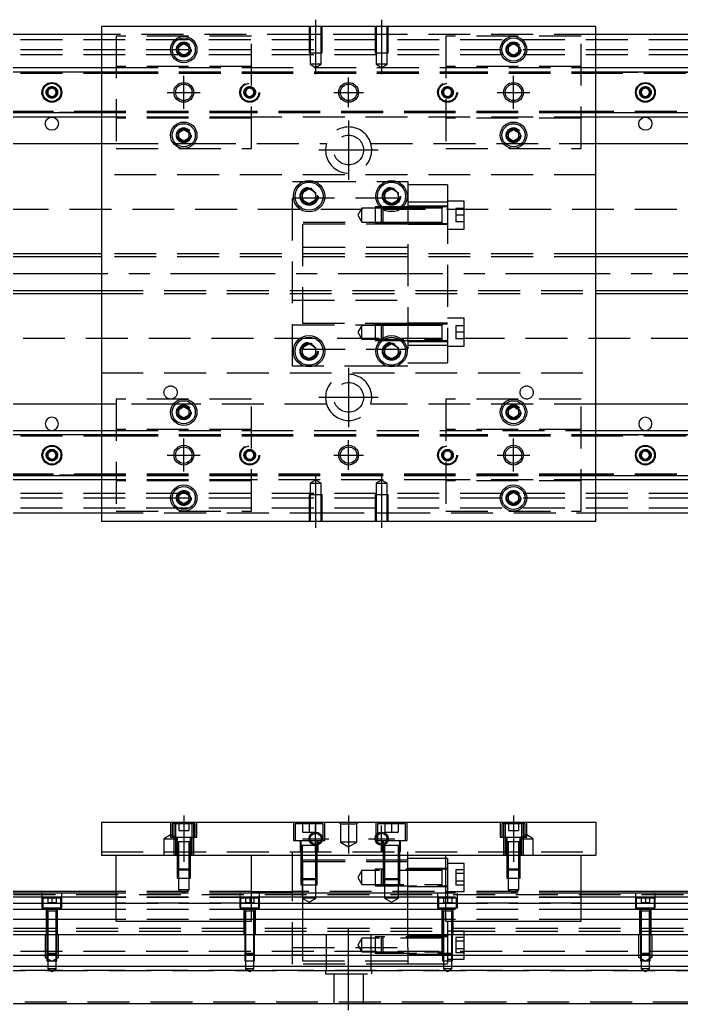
# Model space of a CAD drawing. Extents: x -10 to 776, y -245 to 77.
# Drawn here: x 190.3 to 390.9, y -223.3 to 77 of the extents above; entities that cross this region are included whole.
import ezdxf

# ---------------------------------------------------------------- set-up
doc = ezdxf.new("R2010")
doc.units = 0
doc.linetypes.add('CENTER', pattern=[50.8, 31.75, -6.35, 6.35, -6.35])
doc.linetypes.add('DASHED', pattern=[19.05, 12.7, -6.35])
doc.layers.get('0').update_dxf_attribs({"linetype": 'CONTINUOUS'})
doc.layers.add('CENTER', color=1, linetype='CENTER')

msp = doc.modelspace()

# ---------------------------------------------------------------- linework, layer by layer
at = {"color": 7, "linetype": 'CONTINUOUS'}
for p, q in [((215, 72.5), (0, 72.5)), ((365, 75), (215, 75)), ((215, 75), (215, -75)), ((365, -75), (365, 75)), ((580, 72.5), (365, 72.5)), ((238.5, 68.866026), (240, 69.73205)), ((240, 69.73205), (241.5, 68.866026)), ((338.5, 68.866026), (340, 69.73205)), ((340, 69.73205), (341.5, 68.866026)), ((238.5, 67.133974), (238.5, 68.866026)), ((240, 66.26795), (238.5, 67.133974)), ((241.5, 67.133974), (240, 66.26795)), ((241.5, 68.866026), (241.5, 67.133974)), ((338.5, 67.133974), (338.5, 68.866026)), ((340, 66.26795), (338.5, 67.133974)), ((341.5, 67.133974), (340, 66.26795)), ((341.5, 68.866026), (341.5, 67.133974)), ((0, 62.5), (215, 62.5)), ((0, 61.247728), (215, 61.247728)), ((365, 62.5), (580, 62.5)), ((365, 61.247728), (580, 61.247728)), ((198.75, 55.721688), (200, 56.443376)), ((198.75, 54.278312), (198.75, 55.721688)), ((200, 53.556624), (198.75, 54.278312)), ((200, 56.443376), (201.25, 55.721688)), ((201.25, 54.278312), (200, 53.556624)), ((201.25, 55.721688), (201.25, 54.278312)), ((378.75, 55.721688), (380, 56.443376)), ((378.75, 54.278312), (378.75, 55.721688)), ((380, 53.556624), (378.75, 54.278312)), ((380, 56.443376), (381.25, 55.721688)), ((381.25, 54.278312), (380, 53.556624)), ((381.25, 55.721688), (381.25, 54.278312)), ((215, 48.752272), (0, 48.752272)), ((580, 48.752272), (365, 48.752272)), ((215, 47.5), (0, 47.5)), ((580, 47.5), (365, 47.5)), ((238.5, 42.866026), (240, 43.73205)), ((238.5, 41.133974), (238.5, 42.866026)), ((240, 43.73205), (241.5, 42.866026)), ((241.5, 42.866026), (241.5, 41.133974)), ((338.5, 42.866026), (340, 43.73205)), ((338.5, 41.133974), (338.5, 42.866026)), ((340, 43.73205), (341.5, 42.866026)), ((341.5, 42.866026), (341.5, 41.133974)), ((176.708204, 39.5), (215, 39.5)), ((240, 40.26795), (238.5, 41.133974)), ((241.5, 41.133974), (240, 40.26795)), ((340, 40.26795), (338.5, 41.133974)), ((341.5, 41.133974), (340, 40.26795)), ((365, 39.5), (403.291796, 39.5)), ((276, 24.6547), (278, 25.809402)), ((276, 22.3453), (276, 24.6547)), ((278, 25.809402), (280, 24.6547)), ((280, 24.6547), (280, 22.3453)), ((301, 24.6547), (303, 25.809402)), ((301, 22.3453), (301, 24.6547)), ((303, 25.809402), (305, 24.6547)), ((305, 24.6547), (305, 22.3453)), ((278, 21.190598), (276, 22.3453)), ((280, 22.3453), (278, 21.190598)), ((303, 21.190598), (301, 22.3453)), ((305, 22.3453), (303, 21.190598)), ((215, 6), (60.5, 6)), ((530, 6), (365, 6)), ((60.5, -6), (215, -6)), ((365, -6), (530, -6)), ((276, -22.3453), (278, -21.190598)), ((276, -24.6547), (276, -22.3453)), ((278, -21.190598), (280, -22.3453)), ((280, -22.3453), (280, -24.6547)), ((301, -22.3453), (303, -21.190598)), ((301, -24.6547), (301, -22.3453)), ((303, -21.190598), (305, -22.3453)), ((305, -22.3453), (305, -24.6547)), ((278, -25.809402), (276, -24.6547)), ((280, -24.6547), (278, -25.809402)), ((303, -25.809402), (301, -24.6547)), ((305, -24.6547), (303, -25.809402)), ((215, -39.5), (176.708204, -39.5)), ((238.5, -41.133974), (240, -40.26795)), ((238.5, -42.866026), (238.5, -41.133974)), ((240, -40.26795), (241.5, -41.133974)), ((241.5, -41.133974), (241.5, -42.866026)), ((338.5, -41.133974), (340, -40.26795)), ((338.5, -42.866026), (338.5, -41.133974)), ((340, -40.26795), (341.5, -41.133974)), ((341.5, -41.133974), (341.5, -42.866026)), ((403.291796, -39.5), (365, -39.5)), ((240, -43.73205), (238.5, -42.866026)), ((241.5, -42.866026), (240, -43.73205)), ((340, -43.73205), (338.5, -42.866026)), ((341.5, -42.866026), (340, -43.73205)), ((0, -47.5), (215, -47.5)), ((365, -47.5), (580, -47.5)), ((0, -48.752272), (215, -48.752272)), ((365, -48.752272), (580, -48.752272)), ((198.75, -54.278312), (200, -53.556624)), ((200, -53.556624), (201.25, -54.278312)), ((378.75, -54.278312), (380, -53.556624)), ((380, -53.556624), (381.25, -54.278312)), ((198.75, -55.721688), (198.75, -54.278312)), ((200, -56.443376), (198.75, -55.721688)), ((201.25, -55.721688), (200, -56.443376)), ((201.25, -54.278312), (201.25, -55.721688)), ((378.75, -55.721688), (378.75, -54.278312)), ((380, -56.443376), (378.75, -55.721688)), ((381.25, -55.721688), (380, -56.443376)), ((381.25, -54.278312), (381.25, -55.721688)), ((215, -61.247728), (0, -61.247728)), ((215, -62.5), (0, -62.5)), ((580, -61.247728), (365, -61.247728)), ((580, -62.5), (365, -62.5)), ((238.5, -67.133974), (240, -66.26795)), ((238.5, -68.866026), (238.5, -67.133974)), ((240, -69.73205), (238.5, -68.866026)), ((240, -66.26795), (241.5, -67.133974)), ((241.5, -68.866026), (240, -69.73205)), ((241.5, -67.133974), (241.5, -68.866026)), ((338.5, -67.133974), (340, -66.26795)), ((338.5, -68.866026), (338.5, -67.133974)), ((340, -69.73205), (338.5, -68.866026)), ((340, -66.26795), (341.5, -67.133974)), ((341.5, -68.866026), (340, -69.73205)), ((341.5, -67.133974), (341.5, -68.866026)), ((0, -72.5), (215, -72.5)), ((215, -75), (365, -75)), ((365, -72.5), (580, -72.5)), ((215, -166.31), (215, -176.31)), ((215, -166.31), (365, -166.31)), ((365, -166.31), (365, -176.31)), ((215, -176.31), (365, -176.31)), ((219.5, -196.31), (219.5, -176.31)), ((260.5, -196.31), (260.5, -176.31)), ((273, -187.81), (273, -176.31)), ((308, -187.81), (308, -176.31)), ((319.5, -196.31), (319.5, -176.31)), ((360.5, -196.31), (360.5, -176.31)), ((319.5, -177.31), (308, -177.31)), ((219.5, -187.81), (0, -187.81)), ((219.5, -189.062272), (0, -189.062272)), ((219.5, -187.31), (60.5, -187.31)), ((260.5, -187.31), (273, -187.31)), ((319.5, -187.81), (260.5, -187.81)), ((319.5, -189.062272), (260.5, -189.062272)), ((530.005, -187.31), (360.5, -187.31)), ((580, -187.81), (360.5, -187.81)), ((580, -189.062272), (360.5, -189.062272)), ((0, -190.83668), (219.5, -190.83668)), ((260.5, -190.83668), (319.5, -190.83668)), ((360.5, -190.83668), (580, -190.83668)), ((219.5, -192.733076), (0, -192.733076)), ((319.5, -192.733076), (260.5, -192.733076)), ((580, -192.733076), (360.5, -192.733076)), ((219.5, -195.787372), (0, -195.787372)), ((219.5, -196.31), (260.5, -196.31)), ((319.5, -195.787372), (260.5, -195.787372)), ((319.5, -196.31), (360.5, -196.31)), ((580, -195.787372), (360.5, -195.787372)), ((0, -200.31), (580, -200.31)), ((0, -206.61), (580, -206.61)), ((0, -210.01), (580, -210.01)), ((0, -221.31), (580, -221.31))]:
    msp.add_line(p, q, dxfattribs=at)
at = {"color": 3, "linetype": 'DASHED'}
for p, q in [((278.000006, 72.5), (215, 72.5)), ((278.000006, 75), (278.000006, 67)), ((281.999994, 72.5), (278.000006, 72.5)), ((278.35, 75), (278.35, 67)), ((281.65, 67), (281.65, 75)), ((281.999994, 67), (281.999994, 75)), ((298.000006, 72.5), (281.999994, 72.5)), ((298.000006, 75), (298.000006, 67)), ((301.999994, 72.5), (298.000006, 72.5)), ((298.35, 75), (298.35, 67)), ((301.65, 67), (301.65, 75)), ((301.999994, 67), (301.999994, 75)), ((365, 72.5), (301.999994, 72.5)), ((0, 71), (580, 71)), ((260.5, 72), (219.5, 72)), ((219.5, 72), (219.5, 38)), ((260.5, 38), (260.5, 72)), ((360.5, 72), (319.5, 72)), ((319.5, 72), (319.5, 38)), ((360.5, 38), (360.5, 72)), ((0, 68), (580, 68)), ((0, 66.5), (580, 66.5)), ((241.973226, 68.326156), (242, 68)), ((278.000006, 67), (281.999994, 67)), ((278.35, 67), (278.35, 63.5)), ((281.65, 63.5), (281.65, 67)), ((298.000006, 67), (301.999994, 67)), ((298.35, 67), (298.35, 63.5)), ((301.65, 63.5), (301.65, 67)), ((338, 68), (338.023172, 68.30356)), ((281.65, 63.5), (278.35, 63.5)), ((278.35, 63.5), (280, 62.547372)), ((280, 62.547372), (281.65, 63.5)), ((301.65, 63.5), (298.35, 63.5)), ((298.35, 63.5), (300, 62.547372)), ((300, 62.547372), (301.65, 63.5)), ((0, 61.1147), (215, 61.1147)), ((0, 61.1), (219.5, 61.1)), ((0, 60.8), (219.5, 60.8)), ((215, 62.5), (219.5, 62.5)), ((215, 61.247728), (219.5, 61.247728)), ((215, 61.1147), (219.5, 61.1147)), ((260.5, 62.8), (219.5, 62.8)), ((219.5, 62.5), (260.5, 62.5)), ((219.5, 61.247728), (260.5, 61.247728)), ((219.5, 61.1147), (260.5, 61.1147)), ((219.5, 61.1), (260.5, 61.1)), ((219.5, 60.8), (260.5, 60.8)), ((260.5, 62.5), (319.5, 62.5)), ((260.5, 61.247728), (319.5, 61.247728)), ((260.5, 61.1147), (319.5, 61.1147)), ((260.5, 61.1), (319.5, 61.1)), ((260.5, 60.8), (319.5, 60.8)), ((360.5, 62.8), (319.5, 62.8)), ((319.5, 62.5), (365, 62.5)), ((319.5, 61.247728), (360.5, 61.247728)), ((319.5, 61.1147), (360.5, 61.1147)), ((319.5, 61.1), (360.5, 61.1)), ((319.5, 60.8), (360.5, 60.8)), ((360.5, 61.247728), (365, 61.247728)), ((360.5, 61.1147), (365, 61.1147)), ((360.5, 61.1), (580, 61.1)), ((360.5, 60.8), (580, 60.8)), ((365, 61.1147), (580, 61.1147)), ((201.477374, 55.25955), (201.5, 55)), ((258.75, 55.721688), (260, 56.443376)), ((258.75, 54.278312), (258.75, 55.721688)), ((260, 53.556624), (258.75, 54.278312)), ((260, 56.443376), (261.25, 55.721688)), ((261.25, 54.278312), (260, 53.556624)), ((261.25, 55.721688), (261.25, 54.278312)), ((261.477374, 55.25955), (261.5, 55)), ((318.75, 55.721688), (320, 56.443376)), ((318.75, 54.278312), (318.75, 55.721688)), ((320, 53.556624), (318.75, 54.278312)), ((320, 56.443376), (321.25, 55.721688)), ((321.25, 54.278312), (320, 53.556624)), ((321.25, 55.721688), (321.25, 54.278312)), ((321.477374, 55.25955), (321.5, 55)), ((381.477374, 55.25955), (381.5, 55)), ((219.5, 49.2), (0, 49.2)), ((219.5, 48.9), (0, 48.9)), ((215, 48.8853), (0, 48.8853)), ((219.5, 48.8853), (215, 48.8853)), ((219.5, 48.752272), (215, 48.752272)), ((260.5, 49.2), (219.5, 49.2)), ((260.5, 48.9), (219.5, 48.9)), ((260.5, 48.8853), (219.5, 48.8853)), ((260.5, 48.752272), (219.5, 48.752272)), ((319.5, 49.2), (260.5, 49.2)), ((319.5, 48.9), (260.5, 48.9)), ((319.5, 48.8853), (260.5, 48.8853)), ((319.5, 48.752272), (260.5, 48.752272)), ((360.5, 49.2), (319.5, 49.2)), ((360.5, 48.9), (319.5, 48.9)), ((360.5, 48.8853), (319.5, 48.8853)), ((360.5, 48.752272), (319.5, 48.752272)), ((580, 49.2), (360.5, 49.2)), ((580, 48.9), (360.5, 48.9)), ((365, 48.8853), (360.5, 48.8853)), ((365, 48.752272), (360.5, 48.752272)), ((580, 48.8853), (365, 48.8853)), ((219.5, 47.5), (215, 47.5)), ((260.5, 47.5), (219.5, 47.5)), ((260.5, 47.2), (219.5, 47.2)), ((365, 47.5), (260.5, 47.5)), ((360.5, 47.2), (319.5, 47.2)), ((238, 42), (238.030168, 42.346066)), ((338, 42), (338.030168, 42.346066)), ((215, 39.5), (219.5, 39.5)), ((219.5, 39.5), (236.877502, 39.5)), ((236.877502, 39.5), (237.55051, 39.5)), ((237.55051, 39.5), (242.44949, 39.5)), ((242.44949, 39.5), (243.122498, 39.5)), ((243.122498, 39.5), (283.291796, 39.5)), ((296.708204, 39.5), (365, 39.5)), ((336.877502, 39.5), (337.55051, 39.5)), ((337.55051, 39.5), (342.44949, 39.5)), ((342.44949, 39.5), (343.122498, 39.5)), ((219.5, 38), (260.5, 38)), ((319.5, 38), (360.5, 38)), ((365, 30), (215, 30)), ((273, 28), (276.47931, 28)), ((273, -28), (273, 28)), ((276.47931, 28), (279.52069, 28)), ((279.52069, 28), (301.47931, 28)), ((301.47931, 28), (304.52069, 28)), ((304.52069, 28), (308, 28)), ((308, 28), (308, -28)), ((320, 27), (308, 27)), ((320, 27), (320, 21.748564)), ((273, 23), (308, 23)), ((280.483582, 23.786038), (280.5, 23.5)), ((300.5, 23.5), (300.518502, 23.803588)), ((320, 21.748564), (308, 21.748564)), ((325, 22.00352), (320, 22.00352)), ((320, 21.748564), (320, -21.748564)), ((325, 13.50352), (325, 22.00352)), ((580, 19.5), (76.969694, 19.5)), ((294, 19.85352), (292.787564, 17.75352)), ((294, 15.65352), (294, 19.85352)), ((298, 19.85352), (294, 19.85352)), ((298, 20.253516), (298, 15.253526)), ((299.532604, 20.253516), (298, 20.253516)), ((300, 19.85352), (298, 19.85352)), ((300.25722, 20.253516), (299.532604, 20.253516)), ((300.33547, 20.18899), (300, 19.85352)), ((300, 19.81727), (300, 19.85352)), ((300.816954, 19.85352), (300, 19.85352)), ((300, 15.65352), (300, 19.81727)), ((300.4, 20.253518), (300.25722, 20.253516)), ((300.4, 20.25352), (300.33547, 20.18899)), ((300.4, 20.25352), (300.4, 20.13808)), ((305.742786, 20.25352), (300.4, 20.25352)), ((305.74278, 20.253516), (300.4, 20.253518)), ((300.4, 20.13808), (300.4, 19.524764)), ((300.4, 19.524764), (300.4, 15.25352)), ((305.183046, 19.85352), (300.816954, 19.85352)), ((306.04396, 19.85352), (305.183046, 19.85352)), ((306.467402, 20.25352), (305.742786, 20.25352)), ((308, 19.85352), (306.04396, 19.85352)), ((308, 20.253516), (306.467396, 20.253516)), ((308, 20.25352), (306.467402, 20.25352)), ((320, 20.50352), (308, 20.50352)), ((318.405, 20.25352), (308, 20.25352)), ((318.4, 19.85352), (308, 19.85352)), ((320, 20.25352), (318.395, 20.25352)), ((318.4, 15.253516), (318.4, 20.253526)), ((318.4, 19.85352), (318.4, 20.253526)), ((318.4, 15.253516), (318.4, 20.253526)), ((318.4, 19.996122), (318.4, 20.25352)), ((318.4, 20.25352), (318.4, 19.996072)), ((318.4, 15.51097), (318.4, 19.996122)), ((318.4, 15.65352), (318.4, 19.85352)), ((322.5, 19.75352), (322.5, 17.75352)), ((325, 19.75352), (322.5, 19.75352)), ((308, 15.5), (273, 15.5)), ((292.787564, 17.75352), (294, 15.65352)), ((294, 15.65352), (298, 15.65352)), ((298, 15.65352), (300, 15.65352)), ((298, 15.253526), (300.4, 15.253524)), ((300, 15.65352), (308, 15.65352)), ((300, 15.65352), (300.4, 15.25352)), ((300.4, 15.25352), (308, 15.25352)), ((308, 15.65352), (318.4, 15.65352)), ((308, 15.25352), (318.405, 15.25352)), ((318.395, 15.25352), (320, 15.25352)), ((318.4, 15.253516), (318.4, 15.65352)), ((318.4, 15.510988), (318.4, 15.25352)), ((318.4, 15.25352), (318.4, 15.51097)), ((322.5, 17.75352), (322.5, 15.75352)), ((325, 17.75352), (322.5, 17.75352)), ((325, 15.75352), (322.5, 15.75352)), ((276, 15), (276, -15)), ((308, 15), (276, 15)), ((308, 15.00352), (320, 15.00352)), ((320, 13.50352), (325, 13.50352)), ((308, 8), (273, 8)), ((365, 6), (215, 6)), ((365, 5.125), (215, 5.125)), ((215, -5.125), (365, -5.125)), ((215, -6), (365, -6)), ((273, -8), (308, -8)), ((276, -15), (308, -15)), ((320, -15.00352), (308, -15.00352)), ((325, -13.50352), (320, -13.50352)), ((325, -22.00352), (325, -13.50352)), ((273, -15.5), (308, -15.5)), ((294, -15.65352), (292.787564, -17.75352)), ((292.787564, -17.75352), (294, -19.85352)), ((294, -19.85352), (294, -15.65352)), ((298, -15.65352), (294, -15.65352)), ((298, -15.253526), (298, -20.253516)), ((300.399994, -15.253526), (298, -15.253526)), ((300, -15.65352), (298, -15.65352)), ((300.4, -15.25352), (300, -15.65352)), ((300, -19.85352), (300, -15.65352)), ((308, -15.65352), (300, -15.65352)), ((308, -15.253526), (300.399994, -15.253526)), ((300.4, -15.25352), (300.4, -19.524764)), ((308, -15.25352), (300.4, -15.25352)), ((318.405, -15.25352), (308, -15.25352)), ((318.4, -15.65352), (308, -15.65352)), ((320, -15.25352), (318.395, -15.25352)), ((318.4, -20.253526), (318.4, -15.253516)), ((318.4, -20.25267), (318.4, -15.253516)), ((318.4, -15.51092), (318.4, -15.25352)), ((318.4, -15.25352), (318.4, -15.51097)), ((318.4, -19.996072), (318.4, -15.51092)), ((322.5, -15.75352), (322.5, -17.75352)), ((325, -15.75352), (322.5, -15.75352)), ((322.5, -17.75352), (322.5, -19.75352)), ((325, -17.75352), (322.5, -17.75352)), ((76.969694, -19.5), (580, -19.5)), ((294, -19.85352), (318.4, -19.85352)), ((298, -20.253516), (299.532604, -20.253516)), ((299.532604, -20.253516), (300.25722, -20.253516)), ((300, -19.85352), (300.33547, -20.18899)), ((300.25722, -20.253516), (300.399994, -20.253516)), ((300.33547, -20.18899), (300.4, -20.25352)), ((300.4, -19.524764), (300.4, -20.13808)), ((300.4, -20.13808), (300.4, -20.25352)), ((300.4, -20.25352), (305.742786, -20.25352)), ((305.742786, -20.25352), (306.467402, -20.25352)), ((306.467396, -20.253516), (308, -20.253516)), ((306.467402, -20.25352), (308, -20.25352)), ((308, -20.25352), (318.405, -20.25352)), ((308, -20.50352), (320, -20.50352)), ((318.395, -20.25352), (320, -20.25352)), ((318.4, -19.996054), (318.4, -20.25352)), ((318.4, -20.25352), (318.4, -19.996072)), ((318.4, -20.253526), (318.4, -20.25267)), ((325, -19.75352), (322.5, -19.75352)), ((308, -23), (273, -23)), ((275.5, -23.5), (275.518502, -23.196412)), ((305.483582, -23.213962), (305.5, -23.5)), ((320, -21.748564), (308, -21.748564)), ((320, -21.748564), (308, -21.748564)), ((320, -21.748564), (320, -27)), ((320, -22.00352), (325, -22.00352)), ((308, -27), (320, -27)), ((215, -30), (365, -30)), ((276.47931, -28), (273, -28)), ((279.52069, -28), (276.47931, -28)), ((301.47931, -28), (279.52069, -28)), ((304.52069, -28), (301.47931, -28)), ((308, -28), (304.52069, -28)), ((219.5, -38), (219.5, -72)), ((260.5, -38), (219.5, -38)), ((260.5, -72), (260.5, -38)), ((360.5, -38), (319.5, -38)), ((319.5, -38), (319.5, -72)), ((360.5, -72), (360.5, -38)), ((219.5, -39.5), (215, -39.5)), ((236.877502, -39.5), (219.5, -39.5)), ((237.55051, -39.5), (236.877502, -39.5)), ((242.44949, -39.5), (237.55051, -39.5)), ((238, -42), (238.030168, -41.653934)), ((243.122498, -39.5), (242.44949, -39.5)), ((283.291796, -39.5), (243.122498, -39.5)), ((365, -39.5), (296.708204, -39.5)), ((341.973226, -41.673844), (342, -42)), ((215, -47.5), (219.5, -47.5)), ((260.5, -47.2), (219.5, -47.2)), ((219.5, -47.5), (260.5, -47.5)), ((260.5, -47.5), (365, -47.5)), ((360.5, -47.2), (319.5, -47.2)), ((0, -48.8853), (215, -48.8853)), ((0, -48.9), (219.5, -48.9)), ((0, -49.2), (219.5, -49.2)), ((215, -48.752272), (219.5, -48.752272)), ((215, -48.8853), (219.5, -48.8853)), ((219.5, -48.752272), (260.5, -48.752272)), ((219.5, -48.8853), (260.5, -48.8853)), ((219.5, -48.9), (260.5, -48.9)), ((219.5, -49.2), (260.5, -49.2)), ((260.5, -48.752272), (319.5, -48.752272)), ((260.5, -48.8853), (319.5, -48.8853)), ((260.5, -48.9), (319.5, -48.9)), ((260.5, -49.2), (319.5, -49.2)), ((319.5, -48.752272), (360.5, -48.752272)), ((319.5, -48.8853), (360.5, -48.8853)), ((319.5, -48.9), (360.5, -48.9)), ((319.5, -49.2), (360.5, -49.2)), ((360.5, -48.752272), (365, -48.752272)), ((360.5, -48.8853), (365, -48.8853)), ((360.5, -48.9), (580, -48.9)), ((360.5, -49.2), (580, -49.2)), ((365, -48.8853), (580, -48.8853)), ((260, -53.556624), (258.75, -54.278312)), ((261.25, -54.278312), (260, -53.556624)), ((320, -53.556624), (318.75, -54.278312)), ((321.25, -54.278312), (320, -53.556624)), ((201.477374, -54.74045), (201.5, -55)), ((258.75, -54.278312), (258.75, -55.721688)), ((258.75, -55.721688), (260, -56.443376)), ((260, -56.443376), (261.25, -55.721688)), ((261.25, -55.721688), (261.25, -54.278312)), ((261.477374, -55.25955), (261.5, -55)), ((318.75, -54.278312), (318.75, -55.721688)), ((318.75, -55.721688), (320, -56.443376)), ((320, -56.443376), (321.25, -55.721688)), ((321.25, -55.721688), (321.25, -54.278312)), ((321.477374, -55.25955), (321.5, -55)), ((381.477374, -54.74045), (381.5, -55)), ((219.5, -60.8), (0, -60.8)), ((219.5, -61.1), (0, -61.1)), ((215, -61.1147), (0, -61.1147)), ((219.5, -61.1147), (215, -61.1147)), ((219.5, -61.247728), (215, -61.247728)), ((219.5, -62.5), (215, -62.5)), ((260.5, -60.8), (219.5, -60.8)), ((260.5, -61.1), (219.5, -61.1)), ((260.5, -61.1147), (219.5, -61.1147)), ((260.5, -61.247728), (219.5, -61.247728)), ((260.5, -62.5), (219.5, -62.5)), ((260.5, -62.8), (219.5, -62.8)), ((319.5, -60.8), (260.5, -60.8)), ((319.5, -61.1), (260.5, -61.1)), ((319.5, -61.1147), (260.5, -61.1147)), ((319.5, -61.247728), (260.5, -61.247728)), ((319.5, -62.5), (260.5, -62.5)), ((280, -62.547372), (278.35, -63.5)), ((281.65, -63.5), (280, -62.547372)), ((300, -62.547372), (298.35, -63.5)), ((301.65, -63.5), (300, -62.547372)), ((360.5, -60.8), (319.5, -60.8)), ((360.5, -61.1), (319.5, -61.1)), ((360.5, -61.1147), (319.5, -61.1147)), ((360.5, -61.247728), (319.5, -61.247728)), ((365, -62.5), (319.5, -62.5)), ((360.5, -62.8), (319.5, -62.8)), ((580, -60.8), (360.5, -60.8)), ((580, -61.1), (360.5, -61.1)), ((365, -61.1147), (360.5, -61.1147)), ((365, -61.247728), (360.5, -61.247728)), ((580, -61.1147), (365, -61.1147)), ((278.35, -63.5), (280, -63.5)), ((278.35, -63.5), (278.35, -67)), ((280, -63.5), (281.65, -63.5)), ((281.65, -67), (281.65, -63.5)), ((298.35, -63.5), (300, -63.5)), ((298.35, -63.5), (298.35, -67)), ((300, -63.5), (301.65, -63.5)), ((301.65, -67), (301.65, -63.5)), ((0, -66.5), (580, -66.5)), ((0, -68), (580, -68)), ((238, -68), (238.023172, -67.69644)), ((281.999994, -67), (278.000006, -67)), ((278.000006, -67), (278.000006, -75)), ((278.35, -67), (278.35, -75)), ((281.65, -75), (281.65, -67)), ((281.999994, -75), (281.999994, -67)), ((301.999994, -67), (298.000006, -67)), ((298.000006, -67), (298.000006, -75)), ((298.35, -67), (298.35, -75)), ((301.65, -75), (301.65, -67)), ((301.999994, -75), (301.999994, -67)), ((341.973226, -67.673844), (342, -68)), ((0, -71), (580, -71)), ((219.5, -72), (260.5, -72)), ((319.5, -72), (360.5, -72)), ((215, -72.5), (278.000006, -72.5)), ((278.000006, -72.5), (281.999994, -72.5)), ((281.999994, -72.5), (298.000006, -72.5)), ((298.000006, -72.5), (301.999994, -72.5)), ((301.999994, -72.5), (365, -72.5)), ((236, -166.31), (236, -170.81)), ((243.5, -166.81), (236.5, -166.81)), ((236.5, -166.81), (236.5, -170.81)), ((237.000006, -166.31), (237.000006, -166.81)), ((237.000006, -166.81), (237.000006, -170.81)), ((237.5, -166.31), (237.5, -176.31)), ((238.5, -166.81), (238.5, -168.81)), ((240, -166.81), (240, -168.81)), ((241.5, -166.81), (241.5, -168.81)), ((242.5, -176.31), (242.5, -166.31)), ((242.999994, -166.81), (242.999994, -166.31)), ((242.999994, -170.81), (242.999994, -166.81)), ((243.5, -170.81), (243.5, -166.81)), ((244, -170.81), (244, -166.31)), ((273.25, -166.31), (273.25, -171.81)), ((282.25, -166.81), (273.75, -166.81)), ((273.75, -166.81), (273.75, -171.81)), ((276, -166.81), (276, -169.31)), ((278, -166.81), (278, -169.31)), ((280, -166.81), (280, -169.31)), ((282.25, -171.81), (282.25, -166.81)), ((282.75, -171.81), (282.75, -166.31)), ((287, -166.31), (287.5, -166.81)), ((287.5, -166.81), (287.5, -172.31)), ((287.5, -166.81), (292.5, -166.81)), ((292.5, -166.81), (293, -166.31)), ((292.5, -172.31), (292.5, -166.81)), ((298.25, -166.31), (298.25, -171.81)), ((307.25, -166.81), (298.75, -166.81)), ((298.75, -166.81), (298.75, -169.74875)), ((301, -166.81), (301, -169.31)), ((303, -166.81), (303, -169.31)), ((305, -166.81), (305, -169.31)), ((307.25, -171.81), (307.25, -166.81)), ((307.75, -171.81), (307.75, -166.31)), ((336, -166.31), (336, -170.81)), ((343.5, -166.81), (336.5, -166.81)), ((336.5, -166.81), (336.5, -170.81)), ((337.000006, -166.31), (337.000006, -166.81)), ((337.000006, -166.81), (337.000006, -170.81)), ((337.5, -166.31), (337.5, -176.31)), ((338.5, -166.81), (338.5, -168.81)), ((340, -166.81), (340, -168.81)), ((341.5, -166.81), (341.5, -168.81)), ((342.5, -176.31), (342.5, -166.31)), ((342.999994, -166.81), (342.999994, -166.31)), ((342.999994, -170.81), (342.999994, -166.81)), ((343.5, -170.81), (343.5, -166.81)), ((344, -170.81), (344, -166.31)), ((236, -170.1553), (234, -171.31)), ((238, -171.31), (236, -170.1553)), ((236, -170.81), (244, -170.81)), ((237.000006, -170.81), (237.000006, -176.31)), ((237.75, -170.81), (237.75, -176.31)), ((238, -170.81), (238, -172.21)), ((238.5, -168.81), (240, -168.81)), ((240, -168.81), (241.5, -168.81)), ((242, -172.21), (242, -170.81)), ((242.25, -176.31), (242.25, -170.81)), ((242.999994, -176.31), (242.999994, -170.81)), ((276, -169.31), (278, -169.31)), ((278, -169.31), (280, -169.31)), ((298.75, -169.74875), (298.75, -170.232968)), ((298.75, -170.232968), (298.75, -171.81)), ((301, -169.31), (303, -169.31)), ((303, -169.31), (305, -169.31)), ((336, -170.81), (344, -170.81)), ((337.000006, -170.81), (337.000006, -176.31)), ((337.75, -170.81), (337.75, -176.31)), ((338, -170.81), (338, -172.21)), ((338.5, -168.81), (340, -168.81)), ((340, -168.81), (341.5, -168.81)), ((344, -170.1553), (342, -171.31)), ((342, -172.21), (342, -170.81)), ((342.25, -176.31), (342.25, -170.81)), ((342.999994, -176.31), (342.999994, -170.81)), ((346, -171.31), (344, -170.1553)), ((234, -171.31), (238, -171.31)), ((234, -171.31), (234, -176.31)), ((242.000006, -172.21), (237.999994, -172.21)), ((242.000006, -172.21), (237.999994, -172.21)), ((238, -172.205), (238, -172.21)), ((238.216708, -172.21), (238, -172.21)), ((238, -172.21), (238, -172.215)), ((238, -172.21), (238, -176.31)), ((241.783332, -172.21), (238.216708, -172.21)), ((238.35, -172.21), (238.35, -176.31)), ((241.65, -176.31), (241.65, -172.21)), ((242, -172.21), (241.783332, -172.21)), ((242, -172.21), (242, -172.205)), ((242, -172.215), (242, -172.21)), ((242, -176.31), (242, -172.21)), ((273.25, -171.81), (282.75, -171.81)), ((275.25, -171.81), (275.25, -175.31)), ((280.500006, -173.41), (275.499994, -173.41)), ((275.5, -171.81), (275.5, -173.41)), ((275.5, -173.405), (275.5, -173.41)), ((275.757468, -173.41), (275.5, -173.41)), ((275.5, -173.41), (275.5, -173.415)), ((275.5, -173.41), (275.5, -175.31)), ((280.013852, -173.41), (275.757468, -173.41)), ((275.9, -173.41), (275.9, -175.31)), ((280.242552, -173.41), (280.013852, -173.41)), ((280.1, -175.31), (280.1, -173.41)), ((280.5, -173.41), (280.242552, -173.41)), ((280.5, -172.882418), (280.5, -171.81)), ((280.5, -173.246492), (280.5, -172.882418)), ((280.5, -173.41), (280.5, -173.246492)), ((280.5, -173.41), (280.5, -173.405)), ((280.5, -173.415), (280.5, -173.41)), ((280.5, -175.31), (280.5, -173.41)), ((280.75, -175.31), (280.75, -171.81)), ((287.5, -172.31), (290, -173.753376)), ((292.5, -172.31), (287.5, -172.31)), ((290, -173.753376), (292.5, -172.31)), ((298.25, -171.81), (307.75, -171.81)), ((300.25, -171.81), (300.25, -175.31)), ((305.500006, -173.41), (300.499994, -173.41)), ((305.500006, -173.41), (300.499994, -173.41)), ((305.500006, -173.41), (300.499994, -173.41)), ((300.5, -171.81), (300.5, -172.882418)), ((300.5, -172.882418), (300.5, -173.246492)), ((300.5, -173.246492), (300.5, -173.41)), ((300.5, -173.405), (300.5, -173.41)), ((300.5, -173.41), (300.757448, -173.41)), ((300.757468, -173.41), (300.5, -173.41)), ((300.5, -173.41), (300.5, -173.415)), ((300.5, -173.41), (300.5, -175.31)), ((305.242552, -173.41), (300.757468, -173.41)), ((300.9, -173.41), (300.9, -175.31)), ((305.1, -175.31), (305.1, -173.41)), ((305.5, -173.41), (305.242552, -173.41)), ((305.242602, -173.41), (305.5, -173.41)), ((305.5, -173.41), (305.5, -171.81)), ((305.5, -173.41), (305.5, -173.405)), ((305.5, -173.415), (305.5, -173.41)), ((305.5, -175.31), (305.5, -173.41)), ((305.75, -175.31), (305.75, -171.81)), ((342.000006, -172.21), (337.999994, -172.21)), ((342.000006, -172.21), (337.999994, -172.21)), ((342.000006, -172.21), (337.999994, -172.21)), ((338, -172.205), (338, -172.21)), ((338, -172.21), (338.216462, -172.21)), ((338.216708, -172.21), (338, -172.21)), ((338, -172.21), (338, -172.215)), ((338, -172.21), (338, -176.31)), ((341.783332, -172.21), (338.216708, -172.21)), ((338.35, -172.21), (338.35, -176.31)), ((341.65, -176.31), (341.65, -172.21)), ((342, -172.21), (341.783332, -172.21)), ((341.783538, -172.21), (342, -172.21)), ((342, -171.31), (346, -171.31)), ((342, -172.21), (342, -172.205)), ((342, -172.215), (342, -172.21)), ((342, -176.31), (342, -172.21)), ((346, -176.31), (346, -171.31)), ((215, -175.31), (365, -175.31)), ((238, -176.31), (238, -180.46)), ((238.000006, -176.31), (238.000002, -180.46)), ((238.35, -176.31), (238.35, -180.81)), ((241.65, -180.81), (241.65, -176.31)), ((241.999998, -180.46), (241.999994, -176.31)), ((242, -180.46), (242, -176.31)), ((273, -176.31), (273, -175.31)), ((275.5, -175.31), (275.5, -176.31)), ((275.5, -176.31), (275.5, -183.41)), ((275.500006, -175.31), (275.500006, -176.31)), ((275.500006, -176.31), (275.500006, -183.410006)), ((275.9, -175.31), (275.9, -176.31)), ((275.9, -176.31), (275.9, -183.81)), ((280.1, -176.31), (280.1, -175.31)), ((280.1, -183.81), (280.1, -176.31)), ((280.499994, -176.31), (280.499994, -175.31)), ((280.499994, -183.410006), (280.499994, -176.31)), ((280.5, -176.31), (280.5, -175.31)), ((280.5, -183.41), (280.5, -176.31)), ((300.5, -175.31), (300.5, -183.41)), ((300.500006, -175.31), (300.500006, -183.41)), ((300.9, -175.31), (300.9, -183.81)), ((305.1, -176.31), (305.1, -175.31)), ((305.1, -183.81), (305.1, -176.31)), ((305.499994, -176.31), (305.499994, -175.31)), ((305.499994, -183.410006), (305.499994, -176.31)), ((305.5, -176.31), (305.5, -175.31)), ((305.5, -183.41), (305.5, -176.31)), ((308, -176.31), (308, -175.31)), ((338, -176.31), (338, -180.46)), ((338.000006, -176.31), (338.000002, -180.46)), ((338.35, -176.31), (338.35, -180.81)), ((341.65, -180.81), (341.65, -176.31)), ((341.999998, -180.46), (341.999994, -176.31)), ((342, -180.46), (342, -176.31)), ((308, -177.81), (273, -177.81)), ((276, -178.31), (276, -183.81)), ((308, -178.31), (276, -178.31)), ((320, -177.31), (319.5, -177.31)), ((320, -177.31), (320, -209.31)), ((325, -178.81), (320, -178.81)), ((325, -187.31), (325, -178.81)), ((238, -180.46), (242, -180.46)), ((238, -180.46), (238.35, -180.81)), ((238.000002, -180.46), (238.000006, -183.31)), ((241.65, -180.81), (238.35, -180.81)), ((238.35, -180.81), (238.35, -183.31)), ((241.65, -180.81), (242, -180.46)), ((241.65, -183.31), (241.65, -180.81)), ((241.999994, -183.31), (241.999998, -180.46)), ((294, -180.96), (292.787564, -183.06)), ((292.787564, -183.06), (294, -185.16)), ((294, -185.16), (294, -180.96)), ((318.4, -180.96), (294, -180.96)), ((320, -180.56), (298, -180.560004)), ((298, -180.560004), (298, -185.559994)), ((300.4, -180.560003), (300.4, -185.559995)), ((320, -180.31), (308, -180.31)), ((318.4, -185.56), (318.4, -180.56)), ((322.5, -180.750598), (322.5, -185.369402)), ((325, -180.750598), (322.5, -180.750598)), ((325, -181.9053), (322.5, -181.9053)), ((338, -180.46), (342, -180.46)), ((338, -180.46), (338.35, -180.81)), ((338.000002, -180.46), (338.000006, -183.31)), ((341.65, -180.81), (338.35, -180.81)), ((338.35, -180.81), (338.35, -183.31)), ((341.65, -180.81), (342, -180.46)), ((341.65, -183.31), (341.65, -180.81)), ((341.999994, -183.31), (341.999998, -180.46)), ((238.000006, -183.31), (241.999994, -183.31)), ((238.35, -183.31), (238.35, -186.81)), ((241.65, -186.81), (241.65, -183.31)), ((275.5, -183.41), (280.5, -183.41)), ((275.5, -183.41), (275.9, -183.81)), ((275.500006, -183.410006), (275.500006, -185.31)), ((275.500006, -185.31), (280.499994, -185.31)), ((280.1, -183.81), (275.9, -183.81)), ((275.9, -183.81), (275.9, -185.31)), ((275.9, -185.31), (275.9, -189.31)), ((276, -183.81), (276, -196.31)), ((280.1, -183.81), (280.5, -183.41)), ((280.1, -185.31), (280.1, -183.81)), ((280.1, -189.31), (280.1, -185.31)), ((280.499994, -185.31), (280.499994, -183.410006)), ((294, -185.16), (318.4, -185.16)), ((298, -185.559994), (320, -185.56)), ((300.5, -183.41), (305.5, -183.41)), ((300.5, -183.41), (300.9, -183.81)), ((300.500006, -183.41), (300.500006, -185.31)), ((300.500006, -185.31), (305.499994, -185.31)), ((305.1, -183.81), (300.9, -183.81)), ((300.9, -183.81), (300.9, -185.31)), ((300.9, -185.31), (300.9, -189.31)), ((305.1, -183.81), (305.5, -183.41)), ((305.1, -185.31), (305.1, -183.81)), ((305.1, -189.31), (305.1, -185.31)), ((305.499994, -185.31), (305.499994, -183.410006)), ((308, -185.81), (320, -185.81)), ((325, -184.2147), (322.5, -184.2147)), ((325, -185.369402), (322.5, -185.369402)), ((338.000006, -183.31), (341.999994, -183.31)), ((338.35, -183.31), (338.35, -186.81)), ((341.65, -186.81), (341.65, -183.31)), ((55, -188.185), (530, -188.185)), ((197, -187.81), (197, -192.31)), ((203, -192.31), (203, -187.81)), ((260.5, -187.31), (219.5, -187.31)), ((260.5, -187.81), (219.5, -187.81)), ((260.5, -189.062272), (219.5, -189.062272)), ((260.5, -189.107056), (219.5, -189.107056)), ((241.65, -186.81), (238.35, -186.81)), ((238.35, -186.81), (240, -187.762628)), ((240, -187.762628), (241.65, -186.81)), ((257, -187.81), (257, -192.31)), ((263, -192.31), (263, -187.81)), ((316, -187.31), (273, -187.31)), ((273, -209.31), (273, -187.81)), ((308, -196.31), (308, -187.81)), ((317, -187.81), (317, -192.31)), ((319.5, -187.31), (325, -187.31)), ((360.5, -187.81), (319.5, -187.81)), ((360.5, -189.062272), (319.5, -189.062272)), ((360.5, -189.107056), (319.5, -189.107056)), ((320, -187.31), (325, -187.31)), ((323, -192.31), (323, -187.81)), ((360.5, -187.31), (325, -187.31)), ((341.65, -186.81), (338.35, -186.81)), ((338.35, -186.81), (340, -187.762628)), ((340, -187.762628), (341.65, -186.81)), ((377, -187.81), (377, -192.31)), ((383, -192.31), (383, -187.81)), ((202.75, -189.31), (197.25, -189.31)), ((197.25, -189.31), (197.25, -192.31)), ((198.75, -189.31), (198.75, -190.61)), ((198.75, -190.61), (200, -190.61)), ((200, -189.31), (200, -190.61)), ((200, -190.61), (201.25, -190.61)), ((201.25, -189.31), (201.25, -190.61)), ((202.75, -192.31), (202.75, -189.31)), ((260.5, -190.81), (219.5, -190.81)), ((219.5, -190.83668), (260.5, -190.83668)), ((262.75, -189.31), (257.25, -189.31)), ((257.25, -189.31), (257.25, -192.31)), ((258.75, -189.31), (258.75, -190.61)), ((258.75, -190.61), (260, -190.61)), ((260, -189.31), (260, -190.61)), ((260, -190.61), (261.25, -190.61)), ((261.25, -189.31), (261.25, -190.61)), ((262.75, -192.31), (262.75, -189.31)), ((280.1, -189.31), (275.9, -189.31)), ((275.9, -189.31), (278, -190.522436)), ((278, -190.522436), (280.1, -189.31)), ((305.1, -189.31), (300.9, -189.31)), ((300.9, -189.31), (303, -190.522436)), ((303, -190.522436), (305.1, -189.31)), ((322.75, -189.31), (317.25, -189.31)), ((317.25, -189.31), (317.25, -192.31)), ((318.75, -189.31), (318.75, -190.61)), ((318.75, -190.61), (320, -190.61)), ((360.5, -190.81), (319.5, -190.81)), ((319.5, -190.83668), (360.5, -190.83668)), ((320, -189.31), (320, -190.61)), ((320, -190.61), (321.25, -190.61)), ((321.25, -189.31), (321.25, -190.61)), ((322.75, -192.31), (322.75, -189.31)), ((382.75, -189.31), (377.25, -189.31)), ((377.25, -189.31), (377.25, -192.31)), ((378.75, -189.31), (378.75, -190.61)), ((378.75, -190.61), (380, -190.61)), ((380, -189.31), (380, -190.61)), ((380, -190.61), (381.25, -190.61)), ((381.25, -189.31), (381.25, -190.61)), ((382.75, -192.31), (382.75, -189.31)), ((197, -192.31), (203, -192.31)), ((198.25, -192.31), (198.25, -200.31)), ((199.998804, -193.31), (198.499994, -193.31)), ((201.500006, -193.31), (198.499994, -193.31)), ((198.5, -192.31), (198.5, -193.31)), ((198.5, -193.305), (198.5, -193.31)), ((198.624678, -193.31), (198.5, -193.31)), ((198.5, -193.31), (198.5, -193.315)), ((198.5, -193.31), (198.5, -200.31)), ((199.998804, -193.31), (198.624678, -193.31)), ((198.75, -193.31), (198.75, -200.31)), ((201.500006, -193.31), (199.998804, -193.31)), ((201.37533, -193.31), (199.998804, -193.31)), ((201.25, -200.31), (201.25, -193.31)), ((201.5, -193.31), (201.37533, -193.31)), ((201.5, -193.31), (201.5, -192.31)), ((201.5, -193.31), (201.5, -193.305)), ((201.5, -193.315), (201.5, -193.31)), ((201.5, -200.31), (201.5, -193.31)), ((201.75, -200.31), (201.75, -192.31)), ((260.5, -192.733076), (219.5, -192.733076)), ((257, -192.31), (263, -192.31)), ((258.25, -192.31), (258.25, -200.31)), ((259.998804, -193.31), (258.499994, -193.31)), ((261.500006, -193.31), (258.499994, -193.31)), ((258.5, -192.31), (258.5, -193.31)), ((258.5, -193.305), (258.5, -193.31)), ((258.624678, -193.31), (258.5, -193.31)), ((258.5, -193.31), (258.5, -193.315)), ((258.5, -193.31), (258.5, -200.31)), ((259.998804, -193.31), (258.624678, -193.31)), ((258.75, -193.31), (258.75, -200.31)), ((261.500006, -193.31), (259.998804, -193.31)), ((261.37533, -193.31), (259.998804, -193.31)), ((261.25, -200.31), (261.25, -193.31)), ((261.5, -193.31), (261.37533, -193.31)), ((261.5, -193.31), (261.5, -192.31)), ((261.5, -193.31), (261.5, -193.305)), ((261.5, -193.315), (261.5, -193.31)), ((261.5, -200.31), (261.5, -193.31)), ((261.75, -200.31), (261.75, -192.31)), ((317, -192.31), (323, -192.31)), ((318.25, -192.31), (318.25, -200.31)), ((319.998804, -193.31), (318.499994, -193.31)), ((321.500006, -193.31), (318.499994, -193.31)), ((318.5, -192.31), (318.5, -193.31)), ((318.5, -193.305), (318.5, -193.31)), ((318.624678, -193.31), (318.5, -193.31)), ((318.5, -193.31), (318.5, -193.315)), ((318.5, -193.31), (318.5, -200.31)), ((319.998804, -193.31), (318.624678, -193.31)), ((318.75, -193.31), (318.75, -200.31)), ((360.5, -192.733076), (319.5, -192.733076)), ((321.500006, -193.31), (319.998804, -193.31)), ((321.37533, -193.31), (319.998804, -193.31)), ((321.25, -200.31), (321.25, -193.31)), ((321.5, -193.31), (321.37533, -193.31)), ((321.5, -193.31), (321.5, -192.31)), ((321.5, -193.31), (321.5, -193.305)), ((321.5, -193.315), (321.5, -193.31)), ((321.5, -200.31), (321.5, -193.31)), ((321.75, -200.31), (321.75, -192.31)), ((377, -192.31), (383, -192.31)), ((378.25, -192.31), (378.25, -200.31)), ((379.998804, -193.31), (378.499994, -193.31)), ((381.500006, -193.31), (378.499994, -193.31)), ((378.5, -192.31), (378.5, -193.31)), ((378.5, -193.305), (378.5, -193.31)), ((378.624678, -193.31), (378.5, -193.31)), ((378.5, -193.31), (378.5, -193.315)), ((378.5, -193.31), (378.5, -200.31)), ((379.998804, -193.31), (378.624678, -193.31)), ((378.75, -193.31), (378.75, -200.31)), ((381.500006, -193.31), (379.998804, -193.31)), ((381.37533, -193.31), (379.998804, -193.31)), ((381.25, -200.31), (381.25, -193.31)), ((381.5, -193.31), (381.37533, -193.31)), ((381.5, -193.31), (381.5, -192.31)), ((381.5, -193.31), (381.5, -193.305)), ((381.5, -193.315), (381.5, -193.31)), ((381.5, -200.31), (381.5, -193.31)), ((381.75, -200.31), (381.75, -192.31)), ((260.5, -195.787372), (219.5, -195.787372)), ((260.5, -195.81), (219.5, -195.81)), ((276, -196.31), (276, -200.31)), ((308, -200.31), (308, -196.31)), ((360.5, -195.787372), (319.5, -195.787372)), ((360.5, -195.81), (319.5, -195.81)), ((55, -198.435), (530, -198.435)), ((55, -199.31), (530, -199.31)), ((198, -200.31), (198, -207.31)), ((198.5, -200.31), (198.5, -206.06)), ((198.500006, -200.31), (198.500002, -206.06)), ((198.75, -200.31), (198.75, -206.31)), ((201.25, -206.31), (201.25, -200.31)), ((201.499998, -206.06), (201.499994, -200.31)), ((201.5, -206.06), (201.5, -200.31)), ((202, -207.31), (202, -200.31)), ((258.5, -200.31), (258.5, -206.06)), ((258.500006, -200.31), (258.500002, -206.06)), ((258.75, -200.31), (258.75, -206.31)), ((261.25, -206.31), (261.25, -200.31)), ((261.499998, -206.06), (261.499994, -200.31)), ((261.5, -206.06), (261.5, -200.31)), ((276, -200.31), (276, -206.61)), ((283.291796, -211.31), (283.291796, -200.31)), ((296.708204, -200.31), (296.708204, -211.31)), ((320, -201.06), (298, -201.060004)), ((298, -201.060004), (298, -206.059994)), ((300.4, -201.060003), (300.4, -206.059995)), ((308, -204.31), (308, -200.31)), ((320, -200.81), (308, -200.81)), ((318.4, -206.06), (318.4, -201.06)), ((318.5, -200.31), (318.5, -206.06)), ((318.500006, -200.31), (318.500002, -206.06)), ((318.75, -200.31), (318.75, -206.31)), ((325, -199.31), (320, -199.31)), ((321.25, -206.31), (321.25, -200.31)), ((321.499998, -206.06), (321.499994, -200.31)), ((321.5, -206.06), (321.5, -200.31)), ((325, -207.81), (325, -199.31)), ((378, -207.31), (378, -200.31)), ((378.5, -200.31), (378.5, -206.06)), ((378.500006, -200.31), (378.500002, -206.06)), ((378.75, -200.31), (378.75, -206.31)), ((381.25, -206.31), (381.25, -200.31)), ((381.499998, -206.06), (381.499994, -200.31)), ((381.5, -206.06), (381.5, -200.31)), ((382, -200.31), (382, -207.31)), ((294, -201.46), (292.787564, -203.56)), ((292.787564, -203.56), (294, -205.66)), ((294, -205.66), (294, -201.46)), ((318.4, -201.46), (294, -201.46)), ((322.5, -201.250598), (322.5, -205.869402)), ((325, -201.250598), (322.5, -201.250598)), ((325, -202.4053), (322.5, -202.4053)), ((0, -205.46), (580, -205.46)), ((198.5, -206.06), (201.5, -206.06)), ((198.5, -206.06), (198.75, -206.31)), ((198.500002, -206.06), (198.500006, -206.61)), ((198.500006, -206.61), (198.500006, -208.31)), ((201.25, -206.31), (198.75, -206.31)), ((198.75, -206.31), (198.75, -208.31)), ((201.25, -206.31), (201.5, -206.06)), ((201.25, -208.31), (201.25, -206.31)), ((201.499994, -206.61), (201.499998, -206.06)), ((201.499994, -208.31), (201.499994, -206.61)), ((258.5, -206.06), (261.5, -206.06)), ((258.5, -206.06), (258.75, -206.31)), ((258.500002, -206.06), (258.500006, -206.61)), ((258.500006, -206.61), (258.500006, -208.31)), ((261.25, -206.31), (258.75, -206.31)), ((258.75, -206.31), (258.75, -208.31)), ((261.25, -206.31), (261.5, -206.06)), ((261.25, -208.31), (261.25, -206.31)), ((261.499994, -206.61), (261.499998, -206.06)), ((261.499994, -208.31), (261.499994, -206.61)), ((273, -204.31), (308, -204.31)), ((276, -206.585918), (273, -206.585918)), ((276, -206.61), (276, -208.31)), ((294, -205.66), (318.4, -205.66)), ((298, -206.059994), (320, -206.06)), ((308, -204.31), (308, -206.61)), ((308, -206.31), (320, -206.31)), ((308, -206.61), (308, -209.31)), ((318.5, -206.06), (321.5, -206.06)), ((318.5, -206.06), (318.75, -206.31)), ((318.500002, -206.06), (318.500006, -206.61)), ((318.500006, -206.06), (320, -206.06)), ((318.500006, -206.61), (318.500006, -208.31)), ((321.25, -206.31), (318.75, -206.31)), ((318.75, -206.31), (318.75, -208.31)), ((321.25, -206.31), (321.5, -206.06)), ((321.25, -208.31), (321.25, -206.31)), ((321.499994, -206.61), (321.499998, -206.06)), ((321.499994, -208.31), (321.499994, -206.61)), ((325, -204.7147), (322.5, -204.7147)), ((325, -205.869402), (322.5, -205.869402)), ((378.5, -206.06), (381.5, -206.06)), ((378.5, -206.06), (378.75, -206.31)), ((378.500002, -206.06), (378.500006, -206.61)), ((378.500006, -206.61), (378.500006, -208.31)), ((381.25, -206.31), (378.75, -206.31)), ((378.75, -206.31), (378.75, -208.31)), ((381.25, -206.31), (381.5, -206.06)), ((381.25, -208.31), (381.25, -206.31)), ((381.499994, -206.61), (381.499998, -206.06)), ((381.499994, -208.31), (381.499994, -206.61)), ((198, -207.31), (200, -208.4647)), ((198.500006, -208.31), (201.499994, -208.31)), ((198.75, -208.31), (198.75, -210.81)), ((200, -208.4647), (202, -207.31)), ((201.25, -210.81), (201.25, -208.31)), ((258.500006, -208.31), (261.499994, -208.31)), ((258.75, -208.31), (258.75, -210.81)), ((261.25, -210.81), (261.25, -208.31)), ((308, -209.31), (273, -209.31)), ((276, -208.31), (308, -208.31)), ((320, -209.31), (308, -209.31)), ((318.500006, -208.31), (321.499994, -208.31)), ((318.75, -208.31), (318.75, -210.81)), ((320, -207.81), (325, -207.81)), ((321.25, -210.81), (321.25, -208.31)), ((380, -208.4647), (378, -207.31)), ((378.500006, -208.31), (381.499994, -208.31)), ((378.75, -208.31), (378.75, -210.81)), ((382, -207.31), (380, -208.4647)), ((381.25, -210.81), (381.25, -208.31)), ((0, -211.16), (580, -211.16)), ((103.093596, -211.31), (313.291796, -211.31)), ((201.25, -210.81), (198.75, -210.81)), ((198.75, -210.81), (200, -211.531688)), ((200, -211.531688), (201.25, -210.81)), ((261.25, -210.81), (258.75, -210.81)), ((258.75, -210.81), (260, -211.531688)), ((260, -211.531688), (261.25, -210.81)), ((283, -211.31), (283, -212.31)), ((283, -212.31), (297, -212.31)), ((283.291796, -211.31), (296.708204, -211.31)), ((285.5, -212.31), (285.5, -221.31)), ((294.5, -221.31), (294.5, -212.31)), ((297, -212.31), (297, -211.31)), ((312.987968, -211.31), (523.291796, -211.31)), ((321.25, -210.81), (318.75, -210.81)), ((318.75, -210.81), (320, -211.531688)), ((320, -211.531688), (321.25, -210.81)), ((381.25, -210.81), (378.75, -210.81)), ((378.75, -210.81), (380, -211.531688)), ((380, -211.531688), (381.25, -210.81)), ((77.499994, -220.81), (580, -220.81))]:
    msp.add_line(p, q, dxfattribs=at)
at = {"color": 3, "linetype": 'CONTINUOUS'}
for p, q in [((215, 5.125), (60.5, 5.125)), ((530, 5.125), (365, 5.125)), ((60.5, -5.125), (215, -5.125)), ((365, -5.125), (530, -5.125)), ((300.4, -180.560003), (300.000003, -180.96)), ((300.000005, -185.16), (300.000005, -180.96)), ((300.4, -185.559995), (300.000005, -185.16)), ((300.4, -201.060003), (300.000003, -201.46)), ((300.000005, -205.66), (300.000005, -201.46)), ((300.4, -206.059995), (300.000005, -205.66))]:
    msp.add_line(p, q, dxfattribs=at)
at = {"color": 7, "linetype": 'CONTINUOUS'}
for centre, radius in [((240, 68), 4), ((240, 68), 3.5), ((340, 68), 4), ((340, 68), 3.5), ((200, 55), 3), ((200, 55), 2.75), ((240, 55), 2.5), ((290, 55), 3), ((290, 55), 2.5), ((340, 55), 2.5), ((380, 55), 3), ((380, 55), 2.75), ((200, 45.5), 2), ((240, 42), 4), ((240, 42), 3.5), ((340, 42), 4), ((340, 42), 3.5), ((380, 45.5), 2), ((278, 23.5), 4.75), ((278, 23.5), 4.25), ((303, 23.5), 4.75), ((303, 23.5), 4.25), ((278, -23.5), 4.75), ((278, -23.5), 4.25), ((303, -23.5), 4.75), ((303, -23.5), 4.25), ((240, -42), 4), ((240, -42), 3.5), ((340, -42), 4), ((340, -42), 3.5), ((200, -55), 3), ((200, -55), 2.75), ((240, -55), 2.5), ((290, -55), 3), ((290, -55), 2.5), ((340, -55), 2.5), ((380, -55), 3), ((380, -55), 2.75), ((240, -68), 4), ((240, -68), 3.5), ((340, -68), 4), ((340, -68), 3.5), ((280, -171.31), 1.65), ((300, -171.31), 1.65)]:
    msp.add_circle(centre, radius, dxfattribs=at)
at = {"color": 3, "linetype": 'DASHED'}
for centre, radius in [((240, 68), 2.25), ((240, 68), 2), ((340, 68), 2.25), ((340, 68), 2), ((260, 55), 3), ((260, 55), 2.75), ((320, 55), 3), ((320, 55), 2.75), ((200, 55), 1.75), ((200, 55), 1.5), ((260, 55), 1.75), ((260, 55), 1.5), ((320, 55), 1.75), ((320, 55), 1.5), ((380, 55), 1.75), ((380, 55), 1.5), ((240, 42), 2.25), ((240, 42), 2), ((340, 42), 2.25), ((340, 42), 2), ((290, 37.5), 4.5), ((278, 23.5), 2.75), ((278, 23.5), 2.5), ((303, 23.5), 2.75), ((303, 23.5), 2.5), ((278, -23.5), 2.75), ((278, -23.5), 2.5), ((303, -23.5), 2.75), ((303, -23.5), 2.5), ((290, -37.5), 4.5), ((236, -36), 2), ((344, -36), 2), ((240, -42), 2.25), ((240, -42), 2), ((340, -42), 2.25), ((340, -42), 2), ((200, -55), 1.75), ((200, -55), 1.5), ((260, -55), 3), ((260, -55), 2.75), ((260, -55), 1.75), ((260, -55), 1.5), ((320, -55), 3), ((320, -55), 2.75), ((320, -55), 1.75), ((320, -55), 1.5), ((380, -55), 1.75), ((380, -55), 1.5), ((240, -68), 2.25), ((240, -68), 2), ((340, -68), 2.25), ((340, -68), 2)]:
    msp.add_circle(centre, radius, dxfattribs=at)
at = {"color": 3, "linetype": 'CONTINUOUS'}
for centre, radius in [((240, 55), 3), ((340, 55), 3), ((240, -55), 3), ((340, -55), 3), ((280, -171.31), 2), ((300, -171.31), 2)]:
    msp.add_circle(centre, radius, dxfattribs=at)
at = {"color": 7, "linetype": 'CONTINUOUS'}
for centre, radius, start, end in [((240, 68), 1.65, 95.380023, 144.619977), ((240, 68), 1.65, 84.619977, 95.380023), ((240, 68), 1.65, 35.380023, 84.619977), ((340, 68), 1.65, 95.380023, 144.619977), ((340, 68), 1.65, 84.619977, 95.380023), ((340, 68), 1.65, 35.380023, 84.619977), ((240, 68), 1.65, 155.380023, 180), ((240, 68), 1.65, 180, 204.619977), ((240, 68), 1.65, 144.619977, 155.380023), ((240, 68), 1.65, 204.619977, 215.380023), ((240, 68), 1.65, 215.380023, 264.619977), ((240, 68), 1.65, 264.619977, 275.380023), ((240, 68), 1.65, 275.380023, 324.619977), ((240, 68), 1.65, 24.619977, 35.380023), ((240, 68), 1.65, 324.619977, 335.380023), ((240, 68), 1.65, 335.380023, 24.619977), ((340, 68), 1.65, 155.380023, 180), ((340, 68), 1.65, 180, 204.619977), ((340, 68), 1.65, 144.619977, 155.380023), ((340, 68), 1.65, 204.619977, 215.380023), ((340, 68), 1.65, 215.380023, 264.619977), ((340, 68), 1.65, 264.619977, 275.380023), ((340, 68), 1.65, 275.380023, 324.619977), ((340, 68), 1.65, 24.619977, 35.380023), ((340, 68), 1.65, 324.619977, 335.380023), ((340, 68), 1.65, 335.380023, 24.619977), ((200, 55), 1.25, 120, 180), ((200, 55), 1.25, 180, 240), ((200, 55), 1.25, 60, 120), ((200, 55), 1.25, 0, 60), ((200, 55), 1.25, 300, 0), ((380, 55), 1.25, 120, 180), ((380, 55), 1.25, 180, 240), ((380, 55), 1.25, 60, 120), ((380, 55), 1.25, 0, 60), ((380, 55), 1.25, 300, 0), ((200, 55), 1.25, 240, 300), ((380, 55), 1.25, 240, 300), ((240, 42), 1.65, 155.380023, 180), ((240, 42), 1.65, 144.619977, 155.380023), ((240, 42), 1.65, 95.380023, 144.619977), ((240, 42), 1.65, 84.619977, 95.380023), ((240, 42), 1.65, 35.380023, 84.619977), ((240, 42), 1.65, 24.619977, 35.380023), ((240, 42), 1.65, 335.380023, 24.619977), ((340, 42), 1.65, 155.380023, 180), ((340, 42), 1.65, 144.619977, 155.380023), ((340, 42), 1.65, 95.380023, 144.619977), ((340, 42), 1.65, 84.619977, 95.380023), ((340, 42), 1.65, 35.380023, 84.619977), ((340, 42), 1.65, 24.619977, 35.380023), ((340, 42), 1.65, 335.380023, 24.619977), ((240, 42), 1.65, 180, 204.619977), ((240, 42), 1.65, 204.619977, 215.380023), ((240, 42), 1.65, 215.380023, 264.619977), ((240, 42), 1.65, 264.619977, 275.380023), ((240, 42), 1.65, 275.380023, 324.619977), ((240, 42), 1.65, 324.619977, 335.380023), ((340, 42), 1.65, 180, 204.619977), ((340, 42), 1.65, 204.619977, 215.380023), ((340, 42), 1.65, 215.380023, 264.619977), ((340, 42), 1.65, 264.619977, 275.380023), ((340, 42), 1.65, 275.380023, 324.619977), ((340, 42), 1.65, 324.619977, 335.380023), ((278, 23.5), 2.1, 162.24721, 180), ((278, 23.5), 2.1, 137.75279, 162.24721), ((278, 23.5), 2.1, 102.24721, 137.75279), ((278, 23.5), 2.1, 77.75279, 102.24721), ((278, 23.5), 2.1, 42.24721, 77.75279), ((278, 23.5), 2.1, 17.75279, 42.24721), ((278, 23.5), 2.1, 342.24721, 17.75279), ((303, 23.5), 2.1, 162.24721, 180), ((303, 23.5), 2.1, 137.75279, 162.24721), ((303, 23.5), 2.1, 102.24721, 137.75279), ((303, 23.5), 2.1, 77.75279, 102.24721), ((303, 23.5), 2.1, 42.24721, 77.75279), ((303, 23.5), 2.1, 17.75279, 42.24721), ((303, 23.5), 2.1, 342.24721, 17.75279), ((278, 23.5), 2.1, 180, 197.75279), ((278, 23.5), 2.1, 197.75279, 222.24721), ((278, 23.5), 2.1, 222.24721, 257.75279), ((278, 23.5), 2.1, 257.75279, 282.24721), ((278, 23.5), 2.1, 282.24721, 317.75279), ((278, 23.5), 2.1, 317.75279, 342.24721), ((303, 23.5), 2.1, 180, 197.75279), ((303, 23.5), 2.1, 197.75279, 222.24721), ((303, 23.5), 2.1, 222.24721, 257.75279), ((303, 23.5), 2.1, 257.75279, 282.24721), ((303, 23.5), 2.1, 282.24721, 317.75279), ((303, 23.5), 2.1, 317.75279, 342.24721), ((278, -23.5), 2.1, 162.24721, 180), ((278, -23.5), 2.1, 180, 197.75279), ((278, -23.5), 2.1, 137.75279, 162.24721), ((278, -23.5), 2.1, 102.24721, 137.75279), ((278, -23.5), 2.1, 77.75279, 102.24721), ((278, -23.5), 2.1, 42.24721, 77.75279), ((278, -23.5), 2.1, 17.75279, 42.24721), ((278, -23.5), 2.1, 342.24721, 17.75279), ((303, -23.5), 2.1, 162.24721, 180), ((303, -23.5), 2.1, 180, 197.75279), ((303, -23.5), 2.1, 137.75279, 162.24721), ((303, -23.5), 2.1, 102.24721, 137.75279), ((303, -23.5), 2.1, 77.75279, 102.24721), ((303, -23.5), 2.1, 42.24721, 77.75279), ((303, -23.5), 2.1, 17.75279, 42.24721), ((303, -23.5), 2.1, 342.24721, 17.75279), ((278, -23.5), 2.1, 197.75279, 222.24721), ((278, -23.5), 2.1, 222.24721, 257.75279), ((278, -23.5), 2.1, 257.75279, 282.24721), ((278, -23.5), 2.1, 282.24721, 317.75279), ((278, -23.5), 2.1, 317.75279, 342.24721), ((303, -23.5), 2.1, 197.75279, 222.24721), ((303, -23.5), 2.1, 222.24721, 257.75279), ((303, -23.5), 2.1, 257.75279, 282.24721), ((303, -23.5), 2.1, 282.24721, 317.75279), ((303, -23.5), 2.1, 317.75279, 342.24721), ((240, -42), 1.65, 155.380023, 180), ((240, -42), 1.65, 180, 204.619977), ((240, -42), 1.65, 144.619977, 155.380023), ((240, -42), 1.65, 95.380023, 144.619977), ((240, -42), 1.65, 84.619977, 95.380023), ((240, -42), 1.65, 35.380023, 84.619977), ((240, -42), 1.65, 24.619977, 35.380023), ((240, -42), 1.65, 335.380023, 24.619977), ((340, -42), 1.65, 155.380023, 180), ((340, -42), 1.65, 180, 204.619977), ((340, -42), 1.65, 144.619977, 155.380023), ((340, -42), 1.65, 95.380023, 144.619977), ((340, -42), 1.65, 84.619977, 95.380023), ((340, -42), 1.65, 35.380023, 84.619977), ((340, -42), 1.65, 24.619977, 35.380023), ((340, -42), 1.65, 335.380023, 24.619977), ((200, -45.5), 2, 90, 270), ((200, -45.5), 2, 270, 90), ((240, -42), 1.65, 204.619977, 215.380023), ((240, -42), 1.65, 215.380023, 264.619977), ((240, -42), 1.65, 264.619977, 275.380023), ((240, -42), 1.65, 275.380023, 324.619977), ((240, -42), 1.65, 324.619977, 335.380023), ((340, -42), 1.65, 204.619977, 215.380023), ((340, -42), 1.65, 215.380023, 264.619977), ((340, -42), 1.65, 264.619977, 275.380023), ((340, -42), 1.65, 275.380023, 324.619977), ((340, -42), 1.65, 324.619977, 335.380023), ((380, -45.5), 2, 90, 270), ((380, -45.5), 2, 270, 90), ((200, -55), 1.25, 120, 180), ((200, -55), 1.25, 60, 120), ((200, -55), 1.25, 0, 60), ((380, -55), 1.25, 120, 180), ((380, -55), 1.25, 60, 120), ((380, -55), 1.25, 0, 60), ((200, -55), 1.25, 180, 240), ((200, -55), 1.25, 240, 300), ((200, -55), 1.25, 300, 0), ((380, -55), 1.25, 180, 240), ((380, -55), 1.25, 240, 300), ((380, -55), 1.25, 300, 0), ((240, -68), 1.65, 155.380023, 180), ((240, -68), 1.65, 180, 204.619977), ((240, -68), 1.65, 144.619977, 155.380023), ((240, -68), 1.65, 204.619977, 215.380023), ((240, -68), 1.65, 95.380023, 144.619977), ((240, -68), 1.65, 215.380023, 264.619977), ((240, -68), 1.65, 84.619977, 95.380023), ((240, -68), 1.65, 35.380023, 84.619977), ((240, -68), 1.65, 275.380023, 324.619977), ((240, -68), 1.65, 24.619977, 35.380023), ((240, -68), 1.65, 324.619977, 335.380023), ((240, -68), 1.65, 335.380023, 24.619977), ((340, -68), 1.65, 155.380023, 180), ((340, -68), 1.65, 180, 204.619977), ((340, -68), 1.65, 144.619977, 155.380023), ((340, -68), 1.65, 204.619977, 215.380023), ((340, -68), 1.65, 95.380023, 144.619977), ((340, -68), 1.65, 215.380023, 264.619977), ((340, -68), 1.65, 84.619977, 95.380023), ((340, -68), 1.65, 35.380023, 84.619977), ((340, -68), 1.65, 275.380023, 324.619977), ((340, -68), 1.65, 24.619977, 35.380023), ((340, -68), 1.65, 324.619977, 335.380023), ((340, -68), 1.65, 335.380023, 24.619977), ((240, -68), 1.65, 264.619977, 275.380023), ((340, -68), 1.65, 264.619977, 275.380023)]:
    msp.add_arc(centre, radius, start, end, dxfattribs=at)
at = {"color": 3, "linetype": 'DASHED'}
for centre, radius, start, end in [((260, 55), 1.25, 120, 180), ((260, 55), 1.25, 180, 240), ((260, 55), 1.25, 60, 120), ((260, 55), 1.25, 0, 60), ((260, 55), 1.25, 300, 0), ((320, 55), 1.25, 120, 180), ((320, 55), 1.25, 180, 240), ((320, 55), 1.25, 60, 120), ((320, 55), 1.25, 0, 60), ((320, 55), 1.25, 300, 0), ((260, 55), 1.25, 240, 300), ((320, 55), 1.25, 240, 300), ((290, 37.5), 7, 16.60155, 163.39845), ((290, 37.5), 7, 163.39845, 16.60155), ((290, -37.5), 7, 343.39845, 196.60155), ((290, -37.5), 7, 196.60155, 343.39845), ((260, -55), 1.25, 120, 180), ((260, -55), 1.25, 60, 120), ((260, -55), 1.25, 0, 60), ((320, -55), 1.25, 120, 180), ((320, -55), 1.25, 60, 120), ((320, -55), 1.25, 0, 60), ((260, -55), 1.25, 180, 240), ((260, -55), 1.25, 240, 300), ((260, -55), 1.25, 300, 0), ((320, -55), 1.25, 180, 240), ((320, -55), 1.25, 240, 300), ((320, -55), 1.25, 300, 0)]:
    msp.add_arc(centre, radius, start, end, dxfattribs=at)
at = {"layer": 'CENTER', "color": 1, "linetype": 'CENTER'}
for p, q in [((280, 77), (280, 60.547372)), ((300, 77), (300, 60.547372)), ((240, 50), (240, 60)), ((290, 50.5), (290, 59.5)), ((340, 50), (340, 60)), ((235, 55), (245, 55)), ((285.5, 55), (294.5, 55)), ((335, 55), (345, 55)), ((290, 46.5), (290, 28.5)), ((299, 37.5), (281, 37.5)), ((623.361871, 0), (-10.32213, 0)), ((290, -28.5), (290, -46.5)), ((299, -37.5), (281, -37.5)), ((240, -60), (240, -50)), ((290, -59.5), (290, -50.5)), ((340, -60), (340, -50)), ((235, -55), (245, -55)), ((285.5, -55), (294.5, -55)), ((335, -55), (345, -55)), ((280, -60.547372), (280, -77)), ((300, -60.547372), (300, -77)), ((240, -164.31), (240, -178.31)), ((290, -164.31), (290, -175.753376)), ((340, -164.31), (340, -178.31)), ((280, -175.31), (280, -167.31)), ((300, -175.31), (300, -167.31)), ((276, -171.31), (284, -171.31)), ((296, -171.31), (304, -171.31)), ((290, -223.31), (290, -198.31))]:
    msp.add_line(p, q, dxfattribs=at)

doc.saveas('drawing.dxf')
